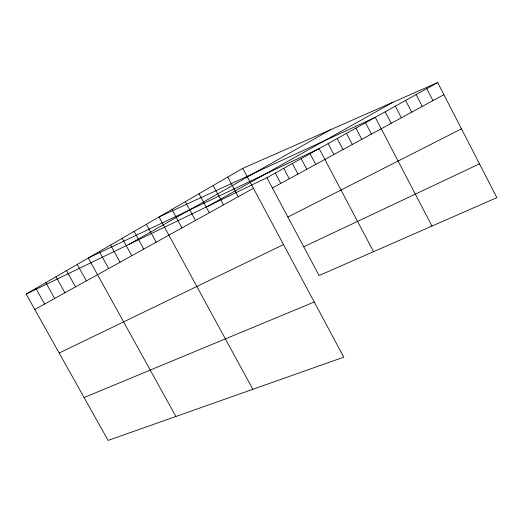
<?xml version="1.0" encoding="UTF-8"?>
<svg xmlns="http://www.w3.org/2000/svg" width="523" height="523" viewBox="0 0 523 523"><rect width="100%" height="100%" fill="white"/><g stroke="black" fill="none" stroke-linecap="round" stroke-linejoin="round"><path stroke-width="0.78" d="M26.15 294.05L242.744 168.354L437.666 82.569L496.85 197.635L319.082 275.523L266.913 177.715L26.15 294.05L108.104 440.431L343.768 357.17L242.744 168.354M129.168 244.267L330.536 129.717M207.945 206.206L393.146 102.162M266.913 177.715L437.666 82.569M34.786 309.479L253.426 188.319M272.391 187.986L443.883 94.67M287.879 217.019L461.469 128.848M59.171 353.025L283.538 244.594M303.752 246.784L479.473 163.862M84.098 397.545L314.251 302M45.808 282.642L54.64 298.476M35.858 288.415L44.586 304.046M56.02 276.713L64.95 292.762M77.247 264.396L86.387 280.884M66.493 270.633L75.528 286.898M99.298 251.602L108.64 268.554M175.891 416.485L88.289 257.989L319.154 148.604L373.527 251.668M122.199 238.311L131.763 255.74M110.595 245.045L120.048 262.232M134.123 231.395L143.799 249.072M252.825 389.302L158.979 216.967L375.285 117.329L431.972 226.06M146.375 224.282L156.168 242.214M171.936 209.448L181.971 227.917M185.279 201.708L195.432 220.458M213.149 185.528L223.563 204.872M199.008 193.739L209.292 212.776M227.727 177.075L238.272 196.72M283.747 168.334L289.304 178.781M275.261 173.067L280.773 183.423M301.156 158.639L306.785 169.269M292.377 163.529L297.966 174.067M310.08 153.664L315.748 164.392M337.23 138.536L343.023 149.552M328.117 143.609L333.87 154.533M355.934 128.115L361.805 139.327M346.501 133.365L352.332 144.485M365.525 122.768L371.441 134.084M395.336 106.156L401.376 117.799M385.222 111.791L391.224 123.323M416.112 94.578L422.244 106.444M405.632 100.423L411.719 112.17M426.788 88.629L432.966 100.606"/></g></svg>
